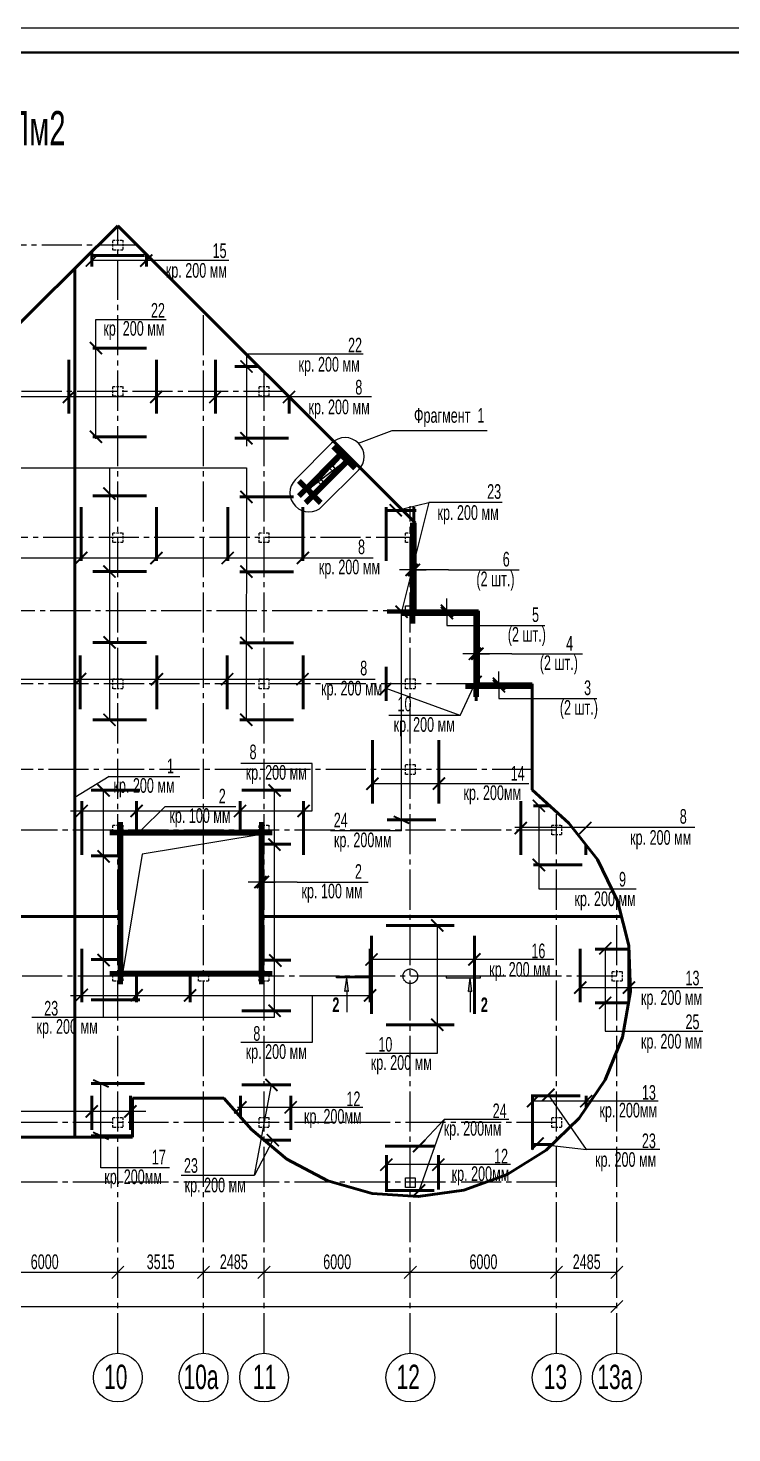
# Model space of a CAD drawing. Extents: x -483223 to 550073, y -164053 to -64662.
# Drawn here: x -367470 to -353033, y -101846 to -73022 of the extents above; entities that cross this region are included whole.
import ezdxf

# ---------------------------------------------------------------- set-up
doc = ezdxf.new("R2010")
doc.units = 0
doc.header["$MEASUREMENT"] = 0
for name, pattern in [('DASHDOT', [25.4, 12.7, -6.35, 0, -6.35]), ('HIDDEN2', [4.7625, 3.175, -1.5875]), ('K5LT_AXLED', [16.25, 11.75, -1.5, 1.5, -1.5]), ('K5LT_THIN', [0])]:
    doc.linetypes.add(name, pattern=pattern)
doc.layers.get('0').update_dxf_attribs({"color": 40, "linetype": 'CONTINUOUS'})
doc.layers.get('Defpoints').update_dxf_attribs({"linetype": 'CONTINUOUS'})
for name, color, linetype in [('DYRA', 21, 'CONTINUOUS'), ('KOLONY', 60, 'CONTINUOUS'), ('OPAL', 4, 'CONTINUOUS'), ('ТЕКСТ', 252, 'CONTINUOUS')]:
    doc.layers.add(name, color=color, linetype=linetype)
for name, color, linetype, lineweight in [('АРМАТУРА', 11, 'CONTINUOUS', 50), ('ОСН. ТОНКА', 250, 'CONTINUOUS', 15), ('ПУНКТИР МІN', 21, 'HIDDEN2', 15), ('РАМКА', 250, 'CONTINUOUS', 40), ('РОЗМІР', 250, 'CONTINUOUS', 15), ('РОЗМІР МІЖ ОСЯМИ', 250, 'CONTINUOUS', 15), ('ШТРИХУВАННЯ', 250, 'CONTINUOUS', 9)]:
    doc.layers.add(name, color=color, linetype=linetype, lineweight=lineweight)
doc.layers.add('ВІСЬ', color=197, linetype='DASHDOT', lineweight=15, transparency=0.5)
doc.styles.add('РОЗМІР', font='ARIALN.TTF', dxfattribs={"width": 0.75})
doc.dimstyles.new('РОЗМ. МІЖ ОСЯМИ', dxfattribs={"dimtxt": 300, "dimasz": 250, "dimexe": 125, "dimexo": 350, "dimgap": 62.5, "dimtad": 1, "dimlfac": 2, "dimzin": 9, "dimtxsty": 'РОЗМІР', "dimblk": 'OBLIQUE', "dimcen": 250, "dimse1": 1, "dimse2": 1, "dimclre": 256, "dimadec": 0, "dimazin": 0, "dimtfac": 1, "dimtmove": 0, "dimatfit": 2, "dimfxl": 125, "dimlwd": -1, "dimlwe": -1, "dimarcsym": 0})

# ---------------------------------------------------------------- blocks, each defined once
blk = doc.blocks.new('_OBLIQUE')
at = {"color": 0, "linetype": 'ByBlock'}
blk.add_line((-0.5, -0.5), (0.5, 0.5), dxfattribs=at)
blk = doc.blocks.new('*D9')
at = {"layer": 'Defpoints', "color": 0, "transparency": 16777216}
for p in [(-368630, -97374), (-365630, -97374), (-365630, -98551)]:
    blk.add_point(p, dxfattribs=at)
at = {"layer": 'РОЗМІР МІЖ ОСЯМИ', "color": 0, "transparency": 16777216}
blk.add_line((-368630, -98551), (-365630, -98551), dxfattribs=at)
at = {"layer": 'РОЗМІР МІЖ ОСЯМИ', "color": 0, "transparency": 16777216, "xscale": 250, "yscale": 250, "zscale": 250, "rotation": 180}
blk.add_blockref('_OBLIQUE', (-368630, -98551), dxfattribs=at)
at = {"layer": 'РОЗМІР МІЖ ОСЯМИ', "color": 0, "transparency": 16777216, "xscale": 250, "yscale": 250, "zscale": 250}
blk.add_blockref('_OBLIQUE', (-365630, -98551), dxfattribs=at)
at = {"layer": 'РОЗМІР МІЖ ОСЯМИ', "color": 0, "transparency": 16777216, "insert": (-367130, -98336), "char_height": 300, "attachment_point": 5, "style": 'РОЗМІР'}
blk.add_mtext('6000', dxfattribs=at)
blk = doc.blocks.new('*D10')
at = {"layer": 'Defpoints', "color": 0, "transparency": 16777216}
for p in [(-365630, -97374), (-363873, -97374), (-363873, -98551)]:
    blk.add_point(p, dxfattribs=at)
at = {"layer": 'РОЗМІР МІЖ ОСЯМИ', "color": 0, "transparency": 16777216}
blk.add_line((-365630, -98551), (-363873, -98551), dxfattribs=at)
at = {"layer": 'РОЗМІР МІЖ ОСЯМИ', "color": 0, "transparency": 16777216, "xscale": 250, "yscale": 250, "zscale": 250, "rotation": 180}
blk.add_blockref('_OBLIQUE', (-365630, -98551), dxfattribs=at)
at = {"layer": 'РОЗМІР МІЖ ОСЯМИ', "color": 0, "transparency": 16777216, "xscale": 250, "yscale": 250, "zscale": 250}
blk.add_blockref('_OBLIQUE', (-363873, -98551), dxfattribs=at)
at = {"layer": 'РОЗМІР МІЖ ОСЯМИ', "color": 0, "transparency": 16777216, "insert": (-364751, -98336), "char_height": 300, "attachment_point": 5, "style": 'РОЗМІР'}
blk.add_mtext('3515', dxfattribs=at)
blk = doc.blocks.new('*D11')
at = {"layer": 'Defpoints', "color": 0, "transparency": 16777216}
for p in [(-363873, -97374), (-362630, -97374), (-362630, -98551)]:
    blk.add_point(p, dxfattribs=at)
at = {"layer": 'РОЗМІР МІЖ ОСЯМИ', "color": 0, "transparency": 16777216}
blk.add_line((-363873, -98551), (-362630, -98551), dxfattribs=at)
at = {"layer": 'РОЗМІР МІЖ ОСЯМИ', "color": 0, "transparency": 16777216, "xscale": 250, "yscale": 250, "zscale": 250, "rotation": 180}
blk.add_blockref('_OBLIQUE', (-363873, -98551), dxfattribs=at)
at = {"layer": 'РОЗМІР МІЖ ОСЯМИ', "color": 0, "transparency": 16777216, "xscale": 250, "yscale": 250, "zscale": 250}
blk.add_blockref('_OBLIQUE', (-362630, -98551), dxfattribs=at)
at = {"layer": 'РОЗМІР МІЖ ОСЯМИ', "color": 0, "transparency": 16777216, "insert": (-363251, -98336), "char_height": 300, "attachment_point": 5, "style": 'РОЗМІР'}
blk.add_mtext('2485', dxfattribs=at)
blk = doc.blocks.new('*D12')
at = {"layer": 'Defpoints', "color": 0, "transparency": 16777216}
for p in [(-362630, -97374), (-359630, -97374), (-359630, -98551)]:
    blk.add_point(p, dxfattribs=at)
at = {"layer": 'РОЗМІР МІЖ ОСЯМИ', "color": 0, "transparency": 16777216}
blk.add_line((-362630, -98551), (-359630, -98551), dxfattribs=at)
at = {"layer": 'РОЗМІР МІЖ ОСЯМИ', "color": 0, "transparency": 16777216, "xscale": 250, "yscale": 250, "zscale": 250, "rotation": 180}
blk.add_blockref('_OBLIQUE', (-362630, -98551), dxfattribs=at)
at = {"layer": 'РОЗМІР МІЖ ОСЯМИ', "color": 0, "transparency": 16777216, "xscale": 250, "yscale": 250, "zscale": 250}
blk.add_blockref('_OBLIQUE', (-359630, -98551), dxfattribs=at)
at = {"layer": 'РОЗМІР МІЖ ОСЯМИ', "color": 0, "transparency": 16777216, "insert": (-361130, -98336), "char_height": 300, "attachment_point": 5, "style": 'РОЗМІР'}
blk.add_mtext('6000', dxfattribs=at)
blk = doc.blocks.new('*D13')
at = {"layer": 'Defpoints', "color": 0, "transparency": 16777216}
for p in [(-359630, -97374), (-356630, -97374), (-356630, -98551)]:
    blk.add_point(p, dxfattribs=at)
at = {"layer": 'РОЗМІР МІЖ ОСЯМИ', "color": 0, "transparency": 16777216}
blk.add_line((-359630, -98551), (-356630, -98551), dxfattribs=at)
at = {"layer": 'РОЗМІР МІЖ ОСЯМИ', "color": 0, "transparency": 16777216, "xscale": 250, "yscale": 250, "zscale": 250, "rotation": 180}
blk.add_blockref('_OBLIQUE', (-359630, -98551), dxfattribs=at)
at = {"layer": 'РОЗМІР МІЖ ОСЯМИ', "color": 0, "transparency": 16777216, "xscale": 250, "yscale": 250, "zscale": 250}
blk.add_blockref('_OBLIQUE', (-356630, -98551), dxfattribs=at)
at = {"layer": 'РОЗМІР МІЖ ОСЯМИ', "color": 0, "transparency": 16777216, "insert": (-358130, -98336), "char_height": 300, "attachment_point": 5, "style": 'РОЗМІР'}
blk.add_mtext('6000', dxfattribs=at)
blk = doc.blocks.new('*D14')
at = {"layer": 'Defpoints', "color": 0, "transparency": 16777216}
for p in [(-356630, -97374), (-355394, -97374), (-355394, -98551)]:
    blk.add_point(p, dxfattribs=at)
at = {"layer": 'РОЗМІР МІЖ ОСЯМИ', "color": 0, "transparency": 16777216}
blk.add_line((-356630, -98551), (-355394, -98551), dxfattribs=at)
at = {"layer": 'РОЗМІР МІЖ ОСЯМИ', "color": 0, "transparency": 16777216, "xscale": 250, "yscale": 250, "zscale": 250, "rotation": 180}
blk.add_blockref('_OBLIQUE', (-356630, -98551), dxfattribs=at)
at = {"layer": 'РОЗМІР МІЖ ОСЯМИ', "color": 0, "transparency": 16777216, "xscale": 250, "yscale": 250, "zscale": 250}
blk.add_blockref('_OBLIQUE', (-355394, -98551), dxfattribs=at)
at = {"layer": 'РОЗМІР МІЖ ОСЯМИ', "color": 0, "transparency": 16777216, "insert": (-356012, -98336), "char_height": 300, "attachment_point": 5, "style": 'РОЗМІР'}
blk.add_mtext('2485', dxfattribs=at)
blk = doc.blocks.new('*D15')
at = {"layer": 'Defpoints', "color": 0, "transparency": 16777216}
for p in [(-387630, -97574), (-355394, -97574), (-355394, -99251)]:
    blk.add_point(p, dxfattribs=at)
at = {"layer": 'РОЗМІР МІЖ ОСЯМИ', "color": 0, "transparency": 16777216}
blk.add_line((-387630, -99251), (-355394, -99251), dxfattribs=at)
at = {"layer": 'РОЗМІР МІЖ ОСЯМИ', "color": 0, "transparency": 16777216, "xscale": 250, "yscale": 250, "zscale": 250, "rotation": 180}
blk.add_blockref('_OBLIQUE', (-387630, -99251), dxfattribs=at)
at = {"layer": 'РОЗМІР МІЖ ОСЯМИ', "color": 0, "transparency": 16777216, "xscale": 250, "yscale": 250, "zscale": 250}
blk.add_blockref('_OBLIQUE', (-355394, -99251), dxfattribs=at)
at = {"layer": 'РОЗМІР МІЖ ОСЯМИ', "color": 0, "transparency": 16777216, "insert": (-371512, -99036), "char_height": 300, "attachment_point": 5, "style": 'РОЗМІР'}
blk.add_mtext('64485', dxfattribs=at)
blk = doc.blocks.new('_ArchTick')
at = {"color": 0, "linetype": 'ByBlock', "const_width": 0.15}
blk.add_lwpolyline([(-0.5, -0.5), (0.5, 0.5)], dxfattribs=at)

msp = doc.modelspace()

# ---------------------------------------------------------------- hatches: boundary and pattern name
at = {"layer": 'ШТРИХУВАННЯ', "ltscale": 50}
h = msp.add_hatch(color=7, dxfattribs=at)
edge = h.paths.add_edge_path()
edge.add_line((-360935.5835, -92511.3263), (-360970.5835, -92791.3263))
edge.add_ellipse((-360935.5835, -92833.9164), major_axis=(0, -55.1263), ratio=0.9999999947, start_angle=140.58705469, end_angle=219.4129462, ccw=False)
edge.add_line((-360900.5835, -92791.3263), (-360935.5835, -92511.3263))
h.paths.add_polyline_path([(-360445.5835, -92511.3263), (-360445.5835, -92476.3263), (-361145.5835, -92476.3263), (-361145.5835, -92511.3263)])
h = msp.add_hatch(color=7, dxfattribs=at)
edge = h.paths.add_edge_path()
edge.add_line((-358403.182, -92511.3263), (-358368.182, -92791.3263))
edge.add_ellipse((-358403.182, -92833.9164), major_axis=(0, -55.1263), ratio=0.9999999947, start_angle=140.5870538, end_angle=219.41294531)
edge.add_line((-358438.182, -92791.3263), (-358403.182, -92511.3263))
h.paths.add_polyline_path([(-358893.182, -92511.3263), (-358893.182, -92476.3263), (-358193.182, -92476.3263), (-358193.182, -92511.3263)])

# ---------------------------------------------------------------- linework, layer by layer
at = {"color": 7}
msp.add_line((-359549.8114, -83156.5854), (-359549.8114, -84006.9769), dxfattribs=at)
at = {"layer": 'DYRA', "color": 7}
for points in [[(-361622.4175, -82539.425), (-361693.1695, -82468.6753), (-361056.768, -81832.325), (-360986.068, -81903.025), (-361622.4175, -82539.425)], [(-361693.1695, -82468.6753), (-361056.768, -81832.325), (-360986.068, -81903.025), (-361056.7711, -81973.7396), (-361693.1695, -82468.6753)], [(-361056.779, -81832.3151), (-361230.0202, -82005.5562), (-361159.3095, -82076.2669), (-361210.0206, -82005.5562), (-361056.779, -81832.3151)], [(-361279.5176, -82055.0537), (-361488.1141, -82263.6502), (-361417.4035, -82334.3609), (-361468.1146, -82263.6502), (-361279.5176, -82055.0537)], [(-361537.6116, -82313.1477), (-361746.2081, -82521.7442), (-361675.4974, -82592.4549), (-361726.2086, -82521.7442), (-361537.6116, -82313.1477)], [(-365530.0685, -92376.3259), (-365530.0685, -89576.3258), (-362730.0702, -89576.3258), (-362730.0702, -92376.3259), (-365530.0685, -92376.3259)], [(-365530.0685, -92376.3259), (-365530.0685, -89576.3258), (-362730.0683, -89576.3258), (-365134.0877, -89972.3051), (-365530.0685, -92376.3259)]]:
    msp.add_lwpolyline(points, dxfattribs=at)
for points in [[(-361159.3095, -82076.2669), (-360986.0683, -81903.0257), (-361056.779, -81832.3151), (-361230.0202, -82005.5562)], [(-361417.4035, -82334.3609), (-361208.807, -82125.7644), (-361279.5176, -82055.0537), (-361488.1141, -82263.6502)], [(-361675.4974, -82592.4549), (-361466.9009, -82383.8584), (-361537.6116, -82313.1477), (-361746.2081, -82521.7442)]]:
    msp.add_lwpolyline(points, close=True, dxfattribs=at)
at = {"layer": 'KOLONY', "color": 7}
msp.add_lwpolyline([(-359730.0693, -84876.3239), (-359530.0704, -84876.3239), (-359530.0704, -85076.3245), (-359730.0693, -85076.3245), (-359730.0693, -84876.3239)], dxfattribs=at)
at = {"layer": 'OPAL', "color": 7, "lineweight": 50}
for p, q in [((-371780.0697, -83176.3264), (-365630.0697, -77076.3252)), ((-365630.0697, -77076.3252), (-359530.0704, -83176.3264)), ((-359530.0704, -83176.3264), (-359530.0704, -84976.3251)), ((-359530.0704, -84976.3251), (-358230.0689, -84976.3251)), ((-358230.0689, -84976.3251), (-358230.0689, -86476.3255)), ((-358230.0689, -86476.3255), (-357130.0696, -86476.3255)), ((-357130.0696, -86476.3255), (-357130.0696, -88651.3253)), ((-357130.0696, -88651.3253), (-356375.0691, -89332.9762)), ((-356375.0691, -89332.9762), (-355792.6681, -90078.4261)), ((-355792.6681, -90078.4261), (-355377.9685, -90928.6749)), ((-355377.9685, -90928.6749), (-355149.1182, -91846.5647)), ((-355149.1182, -91846.5647), (-355116.0678, -92791.9759)), ((-355116.0678, -92791.9759), (-355280.3697, -93723.585)), ((-355280.3697, -93723.585), (-355634.7201, -94600.6863)), ((-355634.7201, -94600.6863), (-356163.7176, -95384.9401)), ((-363455.0718, -94976.3256), (-365330.0696, -94976.3256)), ((-365330.0696, -94976.3256), (-365330.0696, -95776.3246)), ((-362885.067, -95619.6567), (-363455.0718, -94976.3256)), ((-356163.7176, -95384.9401), (-356844.2193, -96042.0765)), ((-362160.4203, -96227.7213), (-362885.067, -95619.6567)), ((-365330.0696, -95776.3246), (-387930.0703, -95776.3246)), ((-361325.1692, -96671.8319), (-362160.4203, -96227.7213)), ((-356844.2193, -96042.0765), (-357646.4201, -96543.3701)), ((-357646.4201, -96543.3701), (-358535.3687, -96866.9145)), ((-360415.8207, -96932.5815), (-361325.1692, -96671.8319)), ((-359472.1702, -96998.5714), (-360415.8207, -96932.5815)), ((-358535.3687, -96866.9145), (-359472.1702, -96998.5714))]:
    msp.add_line(p, q, dxfattribs=at)
at = {"layer": 'АРМАТУРА', "color": 7}
for p, q in [((-366179.4001, -77689.0068), (-365079.4001, -77689.0068)), ((-366162.2296, -77914.3699), (-366162.2296, -77604.1586)), ((-365044.9439, -77914.3699), (-365044.9439, -77661.4512)), ((-366512.9146, -95763.5463), (-366512.9146, -77951.9927)), ((-366633.7624, -79828.8611), (-366633.7624, -80928.8611)), ((-366144.6317, -79586.8381), (-365044.6317, -79586.8381)), ((-364839.7416, -79828.8611), (-364839.7416, -80928.8611)), ((-363628.2232, -79828.8611), (-363628.2232, -80928.8611)), ((-363231.7929, -79964.1158), (-362742.2799, -79964.1158)), ((-362117.1282, -80589.2678), (-362117.1282, -80928.8611)), ((-366144.6317, -81406.9644), (-365044.6317, -81406.9644)), ((-363231.7929, -81436.4232), (-362131.7929, -81436.4232)), ((-361933.5441, -82603.064), (-361021.1624, -81690.6824)), ((-361898.1887, -82638.4193), (-360985.8071, -81726.0377)), ((-361792.1227, -82744.4853), (-360879.7411, -81832.1037)), ((-361226.4373, -81627.2566), (-360780.96, -82072.7339)), ((-361191.0819, -81591.9013), (-360745.6047, -82037.3786)), ((-361756.7674, -82779.8407), (-360844.3858, -81867.4591)), ((-361933.5441, -82334.3634), (-361488.0668, -82779.8407)), ((-361898.1887, -82299.0081), (-361452.7114, -82744.4853)), ((-366144.6317, -82621.5208), (-365044.6317, -82621.5208)), ((-363126.4491, -82640.5087), (-362026.4491, -82640.5087)), ((-366380.5057, -82852.1445), (-366380.5057, -83952.1445)), ((-364837.9917, -82852.1445), (-364837.9917, -83952.1445)), ((-363376.0337, -82852.1445), (-363376.0337, -83952.1445)), ((-361831.8803, -82852.1445), (-361831.8803, -83952.1445)), ((-360125.3969, -82852.1445), (-360125.3969, -83952.1445)), ((-360107.5253, -82918.7665), (-359507.5253, -82918.7665)), ((-359560.76, -82852.1445), (-359560.76, -83952.1445)), ((-359605.0704, -83176.3264), (-359605.0704, -85241.3251)), ((-359555.0704, -83176.3264), (-359555.0704, -85241.3251)), ((-366144.6317, -84171.1444), (-365044.6317, -84171.1444)), ((-363126.4491, -84181.4998), (-362026.4491, -84181.4998)), ((-360107.5253, -84976.3263), (-359507.5253, -84976.3263)), ((-360107.5253, -85008.4755), (-359107.5253, -85008.4755)), ((-359868.0431, -85001.3251), (-358230.0689, -85001.3251)), ((-358305.0689, -84976.3251), (-358305.0689, -86741.3255)), ((-358255.0689, -84976.3251), (-358255.0689, -86741.3255)), ((-359795.0704, -85051.3251), (-358230.0689, -85051.3251)), ((-366144.6317, -85626.1539), (-365044.6317, -85626.1539)), ((-363126.4491, -85637.0615), (-362026.4491, -85637.0615)), ((-366404.9558, -85895.9928), (-366404.9558, -86995.9928)), ((-364827.8241, -85895.9928), (-364827.8241, -86995.9928)), ((-363387.6805, -85895.9928), (-363387.6805, -86995.9928)), ((-361830.5118, -85895.9928), (-361830.5118, -86995.9928)), ((-360128.2264, -86126.3263), (-360128.2264, -86826.3263)), ((-358279.3786, -86124.0787), (-358279.3786, -86824.0787)), ((-358495.0689, -86501.3255), (-357130.0696, -86501.3255)), ((-358495.0689, -86551.3255), (-357130.0696, -86551.3255)), ((-366144.6317, -87213.6333), (-365044.6317, -87213.6333)), ((-363126.4491, -87213.6333), (-362026.4491, -87213.6333)), ((-360408.4397, -87630.6717), (-360408.4397, -88930.6717)), ((-359043.3317, -87630.6717), (-359043.3317, -88930.6717)), ((-366175.6853, -88655.3553), (-365175.6853, -88655.3553)), ((-363083.377, -88655.3553), (-362083.377, -88655.3553)), ((-366370.3259, -88885.2311), (-366370.3259, -89985.2311)), ((-365245.1209, -88885.2311), (-365245.1209, -89576.3258)), ((-363123.0814, -88885.2311), (-363123.0814, -89576.3258)), ((-361820.3534, -88885.2311), (-361820.3534, -89985.2311)), ((-357366.1607, -88885.2311), (-357366.1607, -89985.2311)), ((-357101.657, -88979.7186), (-356766.3393, -88979.7186)), ((-365605.0685, -92641.3259), (-365605.0685, -89311.3258)), ((-365555.0685, -92641.3259), (-365555.0685, -89311.3258)), ((-362705.0702, -92641.3259), (-362705.0702, -89311.3258)), ((-362655.0702, -92641.3259), (-362655.0702, -89311.3258)), ((-360107.5253, -89267.7231), (-359107.5253, -89267.7231)), ((-362465.0702, -89501.3258), (-365795.0704, -89501.3258)), ((-362465.0702, -89551.3258), (-365795.0704, -89551.3258)), ((-362730.0702, -89765.6873), (-362083.377, -89765.6873)), ((-356029.2641, -89775.5927), (-356029.2641, -89985.2311)), ((-366175.6853, -90008.2075), (-365530.0685, -90008.2075)), ((-357101.657, -90193.1168), (-356101.657, -90193.1168)), ((-387945.6839, -91251.4358), (-365530.0685, -91251.4358)), ((-362730.0702, -91251.4358), (-355314.4565, -91251.4358)), ((-360425.3794, -91643.9753), (-360425.3794, -93243.9753)), ((-360127.4606, -91434.3681), (-358727.4606, -91434.3681)), ((-358316.6292, -91643.9753), (-358316.6292, -93243.9753)), ((-366370.3259, -91910.6548), (-366370.3259, -93010.6548)), ((-360456.2419, -91910.6548), (-360456.2419, -93010.6548)), ((-356145.9817, -91910.6548), (-356145.9817, -93010.6548)), ((-355839.5253, -91923.43), (-355146.4311, -91923.43)), ((-355146.8777, -91910.6548), (-355146.8777, -93010.6548)), ((-366175.6853, -92135.8177), (-365530.0685, -92135.8177)), ((-362730.0702, -92142.8457), (-362083.377, -92142.8457)), ((-362465.0702, -92401.3259), (-365795.0704, -92401.3259)), ((-362465.0702, -92451.3259), (-365795.0704, -92451.3259)), ((-365245.1209, -92376.3259), (-365245.1209, -93010.6548)), ((-364146.9093, -92376.3259), (-364146.9093, -93010.6548)), ((-366175.6853, -92962.7135), (-365175.6853, -92962.7135)), ((-355839.5253, -93020.2707), (-355156.3307, -93020.2707)), ((-363083.377, -93183.9418), (-362083.377, -93183.9418)), ((-360127.4606, -93473.4254), (-358727.4606, -93473.4254)), ((-366180.0702, -94675.6791), (-365080.0702, -94675.6791)), ((-363083.377, -94703.6919), (-362083.377, -94703.6919)), ((-366165.3881, -94928.8205), (-366165.3881, -95628.8205)), ((-365373.2454, -94928.8205), (-365373.2454, -95628.8205)), ((-363114.3963, -94928.8205), (-363114.3963, -95360.8262)), ((-362084.0083, -94928.8205), (-362084.0083, -95628.8205)), ((-357147.827, -94928.2407), (-356147.827, -94928.2407)), ((-357125.5258, -94928.8205), (-357125.5258, -96028.8205)), ((-356023.2331, -94928.8205), (-356023.2331, -95176.6678)), ((-366180.0702, -95749.8699), (-365330.0696, -95749.8699)), ((-362630.0702, -95840.8138), (-362083.377, -95840.8138)), ((-360143.168, -95963.8415), (-359143.168, -95963.8415)), ((-357147.827, -95926.4333), (-356724.4643, -95926.4333)), ((-360121.4296, -96149.0098), (-360121.4296, -96849.0098)), ((-359055.1846, -96149.0098), (-359055.1846, -96849.0098)), ((-360143.168, -96872.5849), (-359143.168, -96872.5849))]:
    msp.add_line(p, q, dxfattribs=at)
at = {"layer": 'ВІСЬ', "color": 7, "linetype": 'K5LT_AXLED', "ltscale": 70}
for p, q in [((-365630.0702, -100210.5304), (-365630.0702, -77076.3256)), ((-365230.0687, -77476.3263), (-392625.3006, -77476.3263)), ((-363872.7108, -100210.5118), (-363872.7108, -78833.6847)), ((-362630.0702, -100210.5304), (-362630.0702, -80076.3256)), ((-362230.0696, -80476.3263), (-392625.3006, -80476.3263)), ((-359630.0702, -100210.5304), (-359630.0702, -82828.2999)), ((-359511.0697, -83476.3263), (-392625.3006, -83476.3263)), ((-358230.0689, -84976.3263), (-392625.3006, -84976.3263)), ((-357130.0696, -86476.3263), (-392625.3006, -86476.3263)), ((-357130.0696, -88233.6856), (-392625.3006, -88233.6856)), ((-356630.0702, -100210.5304), (-356630.0702, -89102.7489)), ((-356630.0702, -89476.3263), (-392625.3006, -89476.3263)), ((-355393.5827, -100210.5304), (-355393.5827, -90896.6615)), ((-355393.5827, -92476.3263), (-392625.3006, -92476.3263)), ((-356630.0702, -95476.3262), (-392625.3006, -95476.3262)), ((-356630.0702, -96701.2168), (-392625.3006, -96701.2168))]:
    msp.add_line(p, q, dxfattribs=at)
at = {"layer": 'ОСН. ТОНКА', "color": 7}
for p, q in [((-362990.7936, -79715.6021), (-362990.7936, -81597.2541)), ((-360692.8293, -81539.126), (-360005.7351, -81275.4707)), ((-360005.7351, -81275.4707), (-358050.3119, -81275.4707)), ((-361986.3194, -82281.5881), (-361243.8572, -81539.126)), ((-370388.0936, -82047.7923), (-362991.5085, -82047.7923)), ((-365801.5092, -82047.7923), (-365801.5092, -87213.6333)), ((-362991.5085, -82047.7923), (-362995.1791, -87213.6333)), ((-361435.2915, -82832.616), (-360692.8293, -82090.1539)), ((-369397.7694, -83894.074), (-360394.3759, -83894.074)), ((-358848.1481, -84138.8258), (-359605.0704, -84138.8258)), ((-358848.1481, -84138.8258), (-357397.097, -84138.8258)), ((-359810.8836, -89493.9285), (-359810.8836, -85008.4755)), ((-358880.0697, -85276.3251), (-356871.1235, -85276.3251)), ((-357548.1466, -85858.8253), (-358305.0689, -85858.8253)), ((-357548.1466, -85858.8253), (-356533.9787, -85858.8253)), ((-356533.9787, -85858.8253), (-356097.0956, -85858.8253)), ((-375622.2027, -86381.1325), (-360349.4995, -86381.1325)), ((-358606.6911, -87126.1654), (-358279.3786, -86424.2416)), ((-358606.6911, -87126.1654), (-360128.2264, -86572.3718)), ((-357812.5693, -86776.3255), (-355803.6231, -86776.3255)), ((-365805.9924, -88376.958), (-366512.9146, -88810.848)), ((-365805.9924, -88376.958), (-364354.9413, -88376.958)), ((-357201.2218, -88525.4447), (-360408.4397, -88525.4447)), ((-364658.2436, -88995.2775), (-365169.6145, -89501.3258)), ((-364658.2436, -88995.2775), (-363207.1925, -88995.2775)), ((-356993.2401, -88979.7186), (-356993.2401, -90682.0217)), ((-359810.8836, -89493.9285), (-361266.4379, -89493.9285)), ((-361948.1479, -90542.4358), (-362705.0702, -90542.4358)), ((-361948.1479, -90542.4358), (-360497.0968, -90542.4358)), ((-356993.2401, -90682.0217), (-354993.8812, -90682.0217)), ((-355629.7287, -91903.7781), (-355629.7287, -93606.0812)), ((-356145.9817, -92708.7383), (-353630.3699, -92708.7383)), ((-355629.7287, -93606.0812), (-353630.3699, -93606.0812)), ((-365977.0703, -96405.6697), (-365977.0703, -94675.6791)), ((-354546.1191, -95038.978), (-357112.1592, -95038.978)), ((-365054.6004, -95250.9127), (-389999.0073, -95250.9127)), ((-360606.8944, -95165.7824), (-363172.9344, -95165.7824)), ((-358938.6652, -95412.2686), (-359449.7809, -95959.3281)), ((-358938.6652, -95412.2686), (-359449.7809, -96868.0714)), ((-357607.0795, -95412.2686), (-358938.6652, -95412.2686)), ((-364569.4226, -96405.6697), (-365977.0703, -96405.6697)), ((-357578.0706, -96341.7831), (-360144.1107, -96341.7831))]:
    msp.add_line(p, q, dxfattribs=at)
at = {"layer": 'ОСН. ТОНКА', "color": 7, "linetype": 'ByBlock', "lineweight": -2}
for p, q in [((-361145.5835, -92476.3263), (-360445.5835, -92476.3263)), ((-361145.5835, -92511.3263), (-361145.5835, -92476.3263)), ((-360445.5835, -92511.3263), (-361145.5835, -92511.3263)), ((-360970.5835, -92791.3263), (-360935.5835, -92511.3263)), ((-360900.5835, -92791.3263), (-360935.5835, -92511.3263)), ((-360445.5835, -92476.3263), (-360445.5835, -92511.3263)), ((-358193.182, -92476.3263), (-358893.182, -92476.3263)), ((-358893.182, -92476.3263), (-358893.182, -92511.3263)), ((-358893.182, -92511.3263), (-358193.182, -92511.3263)), ((-358438.182, -92791.3263), (-358403.182, -92511.3263)), ((-358368.182, -92791.3263), (-358403.182, -92511.3263)), ((-358193.182, -92511.3263), (-358193.182, -92476.3263)), ((-360935.5835, -92778.79), (-360935.5835, -93211.3263)), ((-358403.182, -92778.79), (-358403.182, -93211.3263))]:
    msp.add_line(p, q, dxfattribs=at)
at = {"layer": 'ОСН. ТОНКА', "color": 7, "ltscale": 40}
msp.add_lwpolyline([(-396338.5863, -73022.1397), (-396338.5863, -132422.1397), (-312238.5863, -132422.1397), (-312238.5863, -73022.1397), (-396338.5863, -73022.1397)], dxfattribs=at)
at = {"layer": 'ОСН. ТОНКА', "color": 7}
for centre, start, end in [((-360968.3433, -81814.6399), 315, 135), ((-361710.8054, -82557.102), 135, 315)]:
    msp.add_arc(centre, 389.6356, start, end, dxfattribs=at)
at = {"layer": 'ОСН. ТОНКА', "color": 7, "linetype": 'K5LT_THIN'}
for centre in [(-365630.0702, -100710.5304), (-363872.7108, -100710.5118), (-362630.0702, -100710.5304), (-359630.0702, -100710.5304), (-356630.0702, -100710.5304), (-355393.5827, -100710.5304)]:
    msp.add_arc(centre, 500, 0, 359.99999427, dxfattribs=at)
at = {"layer": 'ОСН. ТОНКА', "color": 7, "linetype": 'ByBlock', "lineweight": -2}
msp.add_ellipse((-360935.5835, -92833.9164), major_axis=(0, -55.1263), ratio=0.9999999947, start_param=2.45370699, end_param=3.8294783326, dxfattribs=at)
at = {"layer": 'ОСН. ТОНКА', "color": 7, "linetype": 'ByBlock', "lineweight": -2, "extrusion": (0, 0, -1)}
msp.add_ellipse((-358403.182, -92833.9164), major_axis=(-0.0071, 55.1263), ratio=0.9999999947, start_param=-0.6877572303, end_param=0.6880141123, dxfattribs=at)
at = {"layer": 'ПУНКТИР МІN', "color": 7, "ltscale": 15}
for points in [[(-365730.0709, -77376.3252), (-365530.0685, -77376.3252), (-365530.0685, -77576.3241), (-365730.0709, -77576.3241), (-365730.0709, -77376.3252)], [(-365730.0709, -80376.3243), (-365530.0685, -80376.3243), (-365530.0685, -80576.3251), (-365730.0709, -80576.3251), (-365730.0709, -80376.3243)], [(-362730.0702, -80376.3243), (-362530.0713, -80376.3243), (-362530.0713, -80576.3251), (-362730.0702, -80576.3251), (-362730.0702, -80376.3243)], [(-365730.0709, -83376.3252), (-365530.0685, -83376.3252), (-365530.0685, -83576.3258), (-365730.0709, -83576.3258), (-365730.0709, -83376.3252)], [(-362730.0702, -83376.3252), (-362530.0713, -83376.3252), (-362530.0713, -83576.3258), (-362730.0702, -83576.3258), (-362730.0702, -83376.3252)], [(-359730.0693, -83376.3252), (-359530.0704, -83376.3252), (-359530.0704, -83576.3258), (-359730.0693, -83576.3258), (-359730.0693, -83376.3252)], [(-365730.0709, -86376.3243), (-365530.0685, -86376.3243), (-365530.0685, -86576.3248), (-365730.0709, -86576.3248), (-365730.0709, -86376.3243)], [(-362730.0702, -86376.3243), (-362530.0713, -86376.3243), (-362530.0713, -86576.3248), (-362730.0702, -86576.3248), (-362730.0702, -86376.3243)], [(-359730.0693, -86376.3243), (-359530.0704, -86376.3243), (-359530.0704, -86576.3248), (-359730.0693, -86576.3248), (-359730.0693, -86376.3243)], [(-359730.0693, -88133.8257), (-359530.0704, -88133.8257), (-359530.0704, -88333.8264), (-359730.0693, -88333.8264), (-359730.0693, -88133.8257)], [(-365730.0709, -89376.3252), (-365530.0685, -89376.3252), (-365530.0685, -89576.3258), (-365730.0709, -89576.3258), (-365730.0709, -89376.3252)], [(-362730.0702, -89376.3252), (-362530.0713, -89376.3252), (-362530.0713, -89576.3258), (-362730.0702, -89576.3258), (-362730.0702, -89376.3252)], [(-356729.717, -89376.3252), (-356529.7181, -89376.3252), (-356529.7181, -89576.3258), (-356729.717, -89576.3258), (-356729.717, -89376.3252)], [(-365730.0709, -92376.3259), (-365530.0685, -92376.3259), (-365530.0685, -92576.3248), (-365730.0709, -92576.3248), (-365730.0709, -92376.3259)], [(-363972.5695, -92376.3259), (-363772.5707, -92376.3259), (-363772.5707, -92576.3248), (-363972.5695, -92576.3248), (-363972.5695, -92376.3259)], [(-362730.0702, -92376.3259), (-362530.0713, -92376.3259), (-362530.0713, -92576.3248), (-362730.0702, -92576.3248), (-362730.0702, -92376.3259)], [(-355487.569, -92376.3259), (-355287.5701, -92376.3259), (-355287.5701, -92576.3248), (-355487.569, -92576.3248), (-355487.569, -92376.3259)], [(-365730.0709, -95376.3269), (-365530.0685, -95376.3269), (-365530.0685, -95576.3258), (-365730.0709, -95576.3258), (-365730.0709, -95376.3269)], [(-362730.4215, -95376.3269), (-362530.4191, -95376.3269), (-362530.4191, -95576.3258), (-362730.4215, -95576.3258), (-362730.4215, -95376.3269)], [(-356730.0683, -95376.3269), (-356530.0695, -95376.3269), (-356530.0695, -95576.3258), (-356730.0683, -95576.3258), (-356730.0683, -95376.3269)]]:
    msp.add_lwpolyline(points, dxfattribs=at)
at = {"layer": 'ПУНКТИР МІN', "color": 7}
msp.add_circle((-359630.0702, -92476.3263), 150, dxfattribs=at)
at = {"layer": 'РАМКА', "color": 7, "ltscale": 40}
msp.add_lwpolyline([(-312738.5863, -131922.1397), (-312738.5863, -131922.1397), (-312738.5863, -73522.1397), (-394338.5863, -73522.1397), (-394338.5863, -131922.1397), (-312738.5863, -131922.1397)], dxfattribs=at)
at = {"layer": 'РОЗМІР', "color": 7}
for p, q in [((-363354.3071, -77789.0151), (-366162.2296, -77789.0151)), ((-366079.14, -81446.8615), (-366079.14, -79002.6217)), ((-366079.14, -79002.6217), (-364639.578, -79002.6217)), ((-360596.3205, -79715.6021), (-362990.7936, -79715.6021)), ((-360426.4914, -80590.3724), (-369122.2425, -80590.3724)), ((-359929.2409, -82916.9769), (-359247.2622, -82758.242)), ((-359247.2622, -82758.242), (-359808.8177, -84996.7596)), ((-357745.7053, -82758.242), (-359247.2622, -82758.242)), ((-359605.0704, -84138.8258), (-359855.0704, -84138.8258)), ((-359605.0704, -84138.8258), (-359555.0704, -84138.8258)), ((-359555.0704, -84138.8258), (-359305.0704, -84138.8258)), ((-358880.0697, -84976.3251), (-358880.0697, -84726.3251)), ((-358880.0697, -85026.3251), (-358880.0697, -84976.3251)), ((-358880.0697, -85026.3251), (-358880.0697, -85276.3251)), ((-358305.0689, -85858.8253), (-358555.0689, -85858.8253)), ((-358305.0689, -85858.8253), (-358255.0689, -85858.8253)), ((-358255.0689, -85858.8253), (-358005.0689, -85858.8253)), ((-357812.5693, -86476.3255), (-357812.5693, -86226.3255)), ((-357812.5693, -86526.3255), (-357812.5693, -86476.3255)), ((-357812.5693, -86526.3255), (-357812.5693, -86776.3255)), ((-358606.6911, -87126.1654), (-360069.1949, -87126.1654)), ((-361641.988, -88109.0279), (-363104.4919, -88109.0279)), ((-361641.988, -89084.3371), (-361641.988, -88109.0279)), ((-365931.7949, -88655.3553), (-365931.7949, -93321.6142)), ((-362424.3422, -88655.3553), (-362424.3422, -93321.6142)), ((-366597.9648, -89084.3371), (-361641.988, -89084.3371)), ((-353794.5759, -89424.2946), (-357483.4825, -89424.2946)), ((-362705.0702, -90542.4358), (-362955.0702, -90542.4358)), ((-362705.0702, -90542.4358), (-362655.0702, -90542.4358)), ((-362655.0702, -90542.4358), (-362405.0702, -90542.4358)), ((-359076.7238, -91434.3681), (-359076.7238, -94062.1212)), ((-356684.8123, -92131.5711), (-360456.2419, -92131.5711)), ((-366597.9648, -92868.3146), (-360425.3794, -92868.3146)), ((-361641.988, -92868.3146), (-361641.988, -93837.6897)), ((-362424.3422, -93321.6142), (-367394.2988, -93321.6142)), ((-361641.988, -93837.6897), (-363104.4919, -93837.6897)), ((-359076.7238, -94062.1212), (-360539.2277, -94062.1212)), ((-362829.0103, -96554.9527), (-362480.2302, -94703.6919)), ((-356015.4088, -96031.9987), (-356797.8707, -94908.9899)), ((-365395.8499, -95475.9581), (-365345.8499, -95475.9581)), ((-362449.2739, -95840.8138), (-362829.0103, -96554.9527)), ((-357017.958, -95916.1892), (-356015.4088, -96031.9987)), ((-354513.8519, -96031.9987), (-356015.4088, -96031.9987)), ((-364330.5672, -96554.9527), (-362829.0103, -96554.9527))]:
    msp.add_line(p, q, dxfattribs=at)
at = {"layer": 'РОЗМІР МІЖ ОСЯМИ', "color": 7}
msp.add_lwpolyline([(-359730.0693, -96613.365), (-359530.0704, -96613.365), (-359530.0704, -96813.3639), (-359730.0693, -96813.3639), (-359730.0693, -96613.365)], dxfattribs=at)

# ---------------------------------------------------------------- block references
at = {"layer": 'РОЗМІР', "color": 7, "xscale": 250, "yscale": 250, "zscale": 250}
for p, rotation in [((-366162.2296, -77789.0151), 180), ((-365047.3501, -77791.4214), 180), ((-366079.14, -79586.8381), 270), ((-362991.5085, -79964.1158), 270), ((-366633.7624, -80590.3724), 180), ((-364842.1478, -80590.3724), 180), ((-363630.6294, -80592.7786), 180), ((-362119.5344, -80592.7786), 180), ((-366079.14, -81406.9644), 270), ((-362991.5085, -81436.4232), 270), ((-365801.5092, -82571.6794), 270), ((-362991.9297, -82640.5087), 270), ((-359929.2409, -82916.9769), 270), ((-366380.5057, -83894.074), 180), ((-364837.9917, -83894.074), 180), ((-363376.0337, -83894.074), 180), ((-361831.8803, -83894.074), 180), ((-365801.5092, -84171.6794), 270), ((-362991.5085, -84171.6794), 270), ((-359555.0704, -84138.8258), 180), ((-359808.8177, -84996.7596), 270), ((-358880.0697, -84976.3251), 270), ((-358880.0697, -85026.3251), 90), ((-365801.5092, -85626.1539), 270), ((-362994.0589, -85637.0615), 270), ((-358255.0689, -85858.8253), 180), ((-366404.9558, -86381.1325), 180), ((-364827.8241, -86381.1325), 180), ((-363387.6805, -86381.1325), 180), ((-361841.4332, -86381.1325), 180), ((-360139.1478, -86583.2932), 180), ((-358290.3, -86435.163), 180), ((-357812.5693, -86476.3255), 270), ((-357812.5693, -86526.3255), 90), ((-365801.5092, -87213.6333), 270), ((-362995.1791, -87213.6333), 270), ((-360408.4397, -88525.4447), 180), ((-359043.3317, -88525.4447), 180), ((-365922.9588, -88664.1914), 270), ((-362415.5061, -88664.1914), 270), ((-366370.3259, -89084.3371), 180), ((-365245.1209, -89084.3371), 180), ((-363123.0814, -89084.3371), 180), ((-361820.3534, -89084.3371), 180), ((-356993.2401, -88979.7186), 270), ((-359810.8836, -89267.7231), 110.1885450667131), ((-357366.1607, -89435.2311), 180), ((-356040.2006, -89435.2311), 180), ((-362415.5061, -89774.5234), 270), ((-365922.9588, -90017.0436), 270), ((-356993.2401, -90193.1168), 270), ((-362655.0702, -90542.4358), 180), ((-359076.7238, -91434.3681), 270), ((-355629.7287, -91903.7781), 180), ((-365922.9588, -92144.6538), 270), ((-362397.8875, -92151.6818), 270), ((-360425.3794, -92131.5711), 180), ((-358316.6292, -92131.5711), 180), ((-366370.3259, -92859.2016), 180), ((-365245.1209, -92868.3146), 180), ((-364146.9093, -92868.3146), 180), ((-360456.2419, -92868.3146), 180), ((-356145.9817, -92708.7383), 180), ((-355146.8777, -92708.7383), 180), ((-362415.5061, -93183.9418), 270), ((-355631.4607, -93020.2707), 180), ((-359076.7238, -93473.4254), 270), ((-365977.0703, -94675.6791), 110.1885450667131), ((-362480.2302, -94703.6919), 270), ((-356797.8707, -94908.9899), 180), ((-366165.3881, -95250.9127), 180), ((-365373.2454, -95250.9127), 180), ((-363114.3963, -95165.7824), 180), ((-362084.0083, -95165.7824), 180), ((-357112.1592, -95038.978), 180), ((-356023.2331, -95038.978), 180), ((-365977.0703, -95751.4516), 110.1885450667131), ((-362449.2739, -95840.8138), 270), ((-359449.7809, -95959.3281), 180), ((-357019.8805, -95908.9899), 180), ((-360121.4296, -96341.7831), 180), ((-359055.1846, -96341.7831), 180), ((-359449.7809, -96868.0714), 180)]:
    msp.add_blockref('_ArchTick', p, dxfattribs=dict(at, rotation=rotation))
for p in [(-359605.0704, -84138.8258), (-358305.0689, -85858.8253), (-362705.0702, -90542.4358)]:
    msp.add_blockref('_ArchTick', p, dxfattribs=at)

# ---------------------------------------------------------------- texts
at = {"layer": 'ТЕКСТ', "color": 7, "style": 'РОЗМІР', "width": 0.75}
for s, p in [('10', (-365912.0495, -100946.3317)), ('10а', (-364281.6085, -100946.313)), ('11', (-362859.1328, -100946.3317)), ('12', (-359912.0495, -100946.3317)), ('13', (-356892.2057, -100946.3317)), ('13а', (-355793.4513, -100946.3317))]:
    msp.add_text(s, height=500, dxfattribs=at).set_placement(p)
at = {"layer": 'ТЕКСТ', "color": 7, "ltscale": 30, "style": 'РОЗМІР'}
for s, insert, char_height, width, attachment_point in [('\\pt11900;Схема розміщення арматури у верхній зоні плити Пм2', (-374318.4785, -75635.553), 700, 22648.048324, 8), ('15', (-363686.4187, -77743.3705), 300, 253.05266, 7), ('{\\fArial Narrow|b0|i0|c204|p34;кр. 200 мм}', (-364645.8682, -77843.3705), 300, 2279.46491, 1), ('22', (-364950.0894, -78963.5412), 300, 253.05266, 7), ('{\\fArial Narrow|b0|i0|c204|p34;кр. 200 мм}', (-364672.0157, -79032.9276), 300, 2279.46491, 3), ('22', (-360906.9178, -79676.4614), 300, 253.05266, 7), ('{\\fArial Narrow|b0|i0|c204|p34;кр. 200 мм}', (-361923.0091, -79769.9574), 300, 2279.46491, 1), ('8', (-360758.603, -80544.7277), 300, 253.05266, 7), ('{\\fArial Narrow|b0|i0|c204|p34;кр. 200 мм}', (-361718.0525, -80644.7277), 300, 2279.46491, 1), ('Фрагмент  1', (-359555.1329, -81210.0249), 300, 1405.069064, 7), ('23', (-358054.009, -82684.178), 300, 253.05266, 7), ('{\\fArial Narrow|b0|i0|c204|p34;кр. 200 мм}', (-359072.3939, -82812.5974), 300, 2279.46491, 1), ('8', (-360702.6797, -83820.01), 300, 253.05266, 7), ('6', (-357733.9802, -84073.38), 300, 253.05266, 7), ('{\\fArial Narrow|b0|i0|c204|p34;кр. 200 мм}', (-361505.7894, -83928.6283), 300, 2279.46491, 1), ('(2 шт.)', (-358274.6029, -84173.38), 300, 2279.46491, 1), ('5', (-357133.2561, -85210.8794), 300, 253.05266, 7), ('(2 шт.)', (-357630.7323, -85310.8794), 300, 2279.46491, 1), ('4', (-356433.9787, -85793.3796), 300, 253.05266, 7), ('(2 шт.)', (-356974.6014, -85893.3796), 300, 2279.46491, 1), ('8', (-360657.8032, -86307.0685), 300, 253.05266, 7), ('{\\fArial Narrow|b0|i0|c204|p34;кр. 200 мм}', (-361460.9129, -86415.6868), 300, 2279.46491, 1), ('3', (-356065.7557, -86710.8797), 300, 253.05266, 7), ('10', (-359892.435, -87044.5818), 300, 253.05266, 7), ('(2 шт.)', (-356563.2319, -86810.8797), 300, 2279.46491, 1), ('кр. 200 мм', (-359972.1302, -87160.7196), 300, 2279.46491, 1), ('8', (-362927.732, -88027.4443), 300, 253.05266, 7), ('1', (-364622.3699, -88311.5123), 300, 253.05266, 7), ('кр. 200 мм', (-363007.4271, -88143.5821), 300, 2279.46491, 1), ('14', (-357569.5827, -88461.1925), 300, 253.05266, 7), ('{\\fArial Narrow|b0|i0|c204|p34;кр. 200 мм}', (-365720.3804, -88411.5123), 300, 2279.46491, 1), ('2', (-363559.5904, -88929.8317), 300, 253.05266, 7), ('кр. 200мм', (-358539.4479, -88559.9989), 300, 2279.46491, 1), ('кр. 100 мм', (-364572.6316, -89029.8317), 300, 2279.46491, 1), ('8', (-354102.8796, -89350.2306), 300, 253.05266, 7), ('24', (-361200.3795, -89422.0305), 300, 253.05266, 7), ('кр. 200мм', (-361197.0164, -89528.4827), 300, 2279.46491, 1), ('{\\fArial Narrow|b0|i0|c204|p34;кр. 200 мм}', (-355121.2644, -89478.6499), 300, 2279.46491, 1), ('2', (-360766.0613, -90476.9901), 300, 253.05266, 7), ('9', (-355348.7248, -90640.2083), 300, 253.05266, 7), ('кр. 100 мм', (-361862.5359, -90576.9901), 300, 2279.46491, 1), ('{\\fArial Narrow|b0|i0|c204|p34;кр. 200 мм}', (-356262.5912, -90736.377), 300, 2279.46491, 1), ('16', (-357145.987, -92109.5953), 300, 253.05266, 7), ('{\\fArial Narrow|b0|i0|c204|p34;кр. 200 мм}', (-358011.5009, -92185.9264), 300, 2279.46491, 1), ('13', (-353985.2135, -92666.9249), 300, 253.05266, 7), ('{\\fArial Narrow|b0|i0|c204|p34;кр. 200 мм}', (-354899.0799, -92763.0936), 300, 2279.46491, 1), ('23', (-367140.3945, -93287.3384), 300, 253.05266, 7), ('{\\fArial Narrow|b1|i0|c204|p34;2}', (-361085.5835, -93211.3263), 300, 210, 9), ('{\\fArial Narrow|b1|i0|c204|p34;2}', (-358183.182, -93211.3263), 300, 210, 7), ('кр. 200 мм', (-367297.234, -93356.1685), 300, 2279.46491, 1), ('25', (-353985.2135, -93564.2678), 300, 253.05266, 7), ('8', (-362850.5876, -93803.4139), 300, 253.05266, 7), ('{\\fArial Narrow|b0|i0|c204|p34;кр. 200 мм}', (-354899.0799, -93660.4365), 300, 2279.46491, 1), ('кр. 200 мм', (-363007.4271, -93872.2439), 300, 2279.46491, 1), ('10', (-360285.3234, -94027.8454), 300, 253.05266, 7), ('кр. 200 мм', (-360442.1629, -94096.6755), 300, 2279.46491, 1), ('13', (-354879.6432, -95014.1244), 300, 253.05266, 7), ('12', (-360940.4184, -95140.9287), 300, 253.05266, 7), ('24', (-357940.6035, -95387.415), 300, 253.05266, 7), ('кр. 200мм', (-355750.48, -95073.5323), 300, 2279.46491, 1), ('кр. 200мм', (-361811.2553, -95200.3366), 300, 2279.46491, 1), ('кр. 200мм', (-358945.3056, -95446.8228), 300, 2279.46491, 1), ('23', (-354879.6432, -96007.145), 300, 253.05266, 7), ('17', (-364931.7024, -96337.5046), 300, 253.05266, 7), ('23', (-364273.8654, -96513.7715), 300, 253.05266, 7), ('12', (-357911.5947, -96316.9295), 300, 253.05266, 7), ('{\\fArial Narrow|b0|i0|c204|p34;кр. 200 мм}', (-355840.5405, -96086.354), 300, 2279.46491, 1), ('кр. 200мм', (-365907.6487, -96440.2239), 300, 2279.46491, 1), ('кр. 200мм', (-358782.4316, -96376.3374), 300, 2279.46491, 1), ('{\\fArial Narrow|b0|i0|c204|p34;кр. 200 мм}', (-363003.8786, -96609.3081), 300, 2279.46491, 3)]:
    msp.add_mtext(s, dxfattribs=dict(at, insert=insert, char_height=char_height, width=width, attachment_point=attachment_point))

# ---------------------------------------------------------------- dimensions: what is measured, and where the dimension line sits
at = {"layer": 'РОЗМІР МІЖ ОСЯМИ', "color": 7}
for base, p1, p2, picture, middle in [((-365630.0702, -98551.4358), (-368630.0702, -97374.196), (-365630.0702, -97374.196), '*D9', (-367130.0702, -98335.7639)), ((-359630.0702, -98551.4358), (-362630.0702, -97374.196), (-359630.0702, -97374.196), '*D12', (-361130.0702, -98335.7639)), ((-356630.0702, -98551.4358), (-359630.0702, -97374.196), (-356630.0702, -97374.196), '*D13', (-358130.0702, -98335.7639))]:
    dim = msp.add_linear_dim(base=base, p1=p1, p2=p2, dimstyle='РОЗМ. МІЖ ОСЯМИ', override={"dimtxsty": 'РОЗМІР'}, dxfattribs=at)
    dim.commit()
    dim.dimension.update_dxf_attribs({"geometry": picture, "text_midpoint": middle})
for base, p1, p2, text, picture, middle in [((-363872.7108, -98551.4358), (-365630.0702, -97374.196), (-363872.7108, -97374.196), '3515', '*D10', (-364751.3905, -98335.7639)), ((-362630.0702, -98551.4358), (-363872.7108, -97374.196), (-362630.0702, -97374.196), '2485', '*D11', (-363251.3905, -98335.7639)), ((-355393.5827, -98551.4358), (-356630.0702, -97374.196), (-355393.5827, -97374.196), '2485', '*D14', (-356011.8265, -98335.7639)), ((-355393.5827, -99251.4358), (-387630.0702, -97574.196), (-355393.5827, -97574.196), '64485', '*D15', (-371511.8265, -99035.7639))]:
    dim = msp.add_linear_dim(base=base, p1=p1, p2=p2, text=text, dimstyle='РОЗМ. МІЖ ОСЯМИ', override={"dimtxsty": 'РОЗМІР'}, dxfattribs=at)
    dim.commit()
    dim.dimension.update_dxf_attribs({"geometry": picture, "text_midpoint": middle})

doc.saveas('drawing.dxf')
